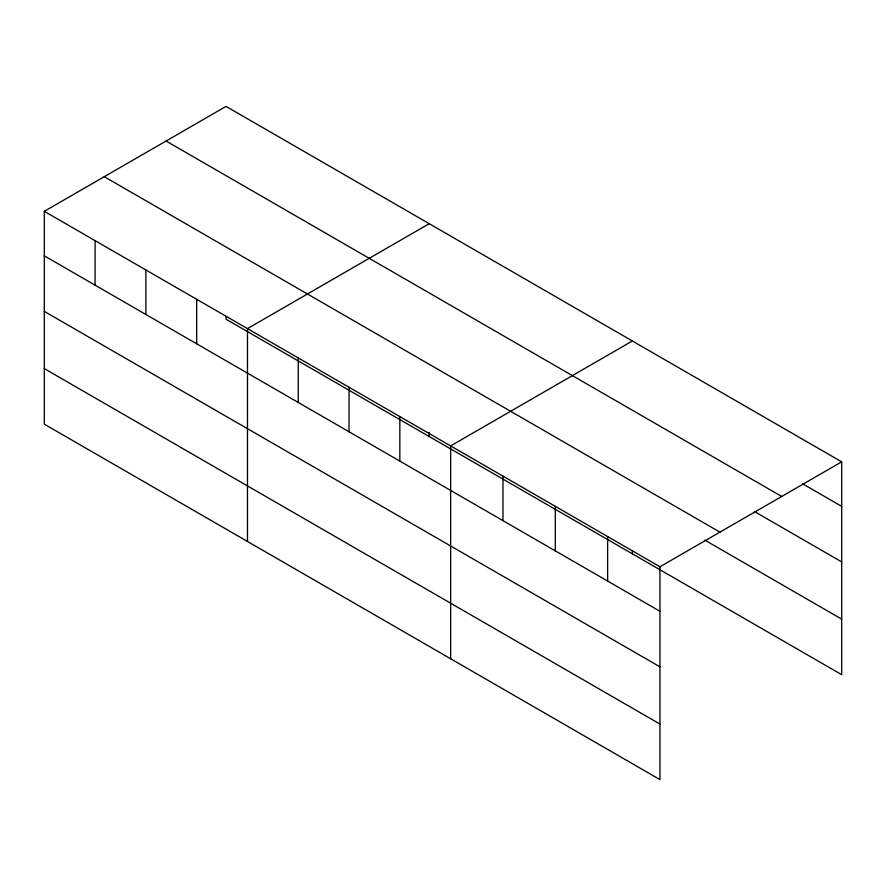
<?xml version="1.0" encoding="UTF-8"?>
<svg xmlns="http://www.w3.org/2000/svg" width="886" height="886" viewBox="0 0 886 886"><rect width="100%" height="100%" fill="white"/><g stroke="black" fill="none" stroke-linecap="round" stroke-linejoin="round"><path stroke-width="1.33" d="M44.3 211.322L659.959 566.763L659.959 779.602L44.3 424.161L44.3 211.322L226.041 106.398L841.7 461.839L841.7 674.678L226.041 319.237L226.041 316.524M429.201 223.693L247.471 328.617L247.471 541.457M632.371 340.988L450.642 445.913L450.642 658.752M659.959 566.763L841.7 461.839M802.45 483.701L841.7 506.36M166.059 141.018L781.729 496.47M754.872 511.776L841.7 561.901M104.271 176.691L719.941 532.143M704.924 540.172L841.7 619.137M44.3 255.832L659.959 611.285M44.3 311.385L659.959 666.826M44.3 368.609L659.959 724.061M632.371 551.125L632.371 553.828M607.63 536.551L607.63 581.072M555.3 506.338L555.3 550.859M502.971 476.125L502.971 520.647M429.201 432.468L429.201 436.532M399.841 416.586L399.841 461.108M349.051 387.26L349.051 431.781M298.261 357.944L298.261 402.454M196.681 299.291L196.681 343.812M145.88 269.964L145.88 314.486M95.09 240.638L95.09 285.159"/></g></svg>
